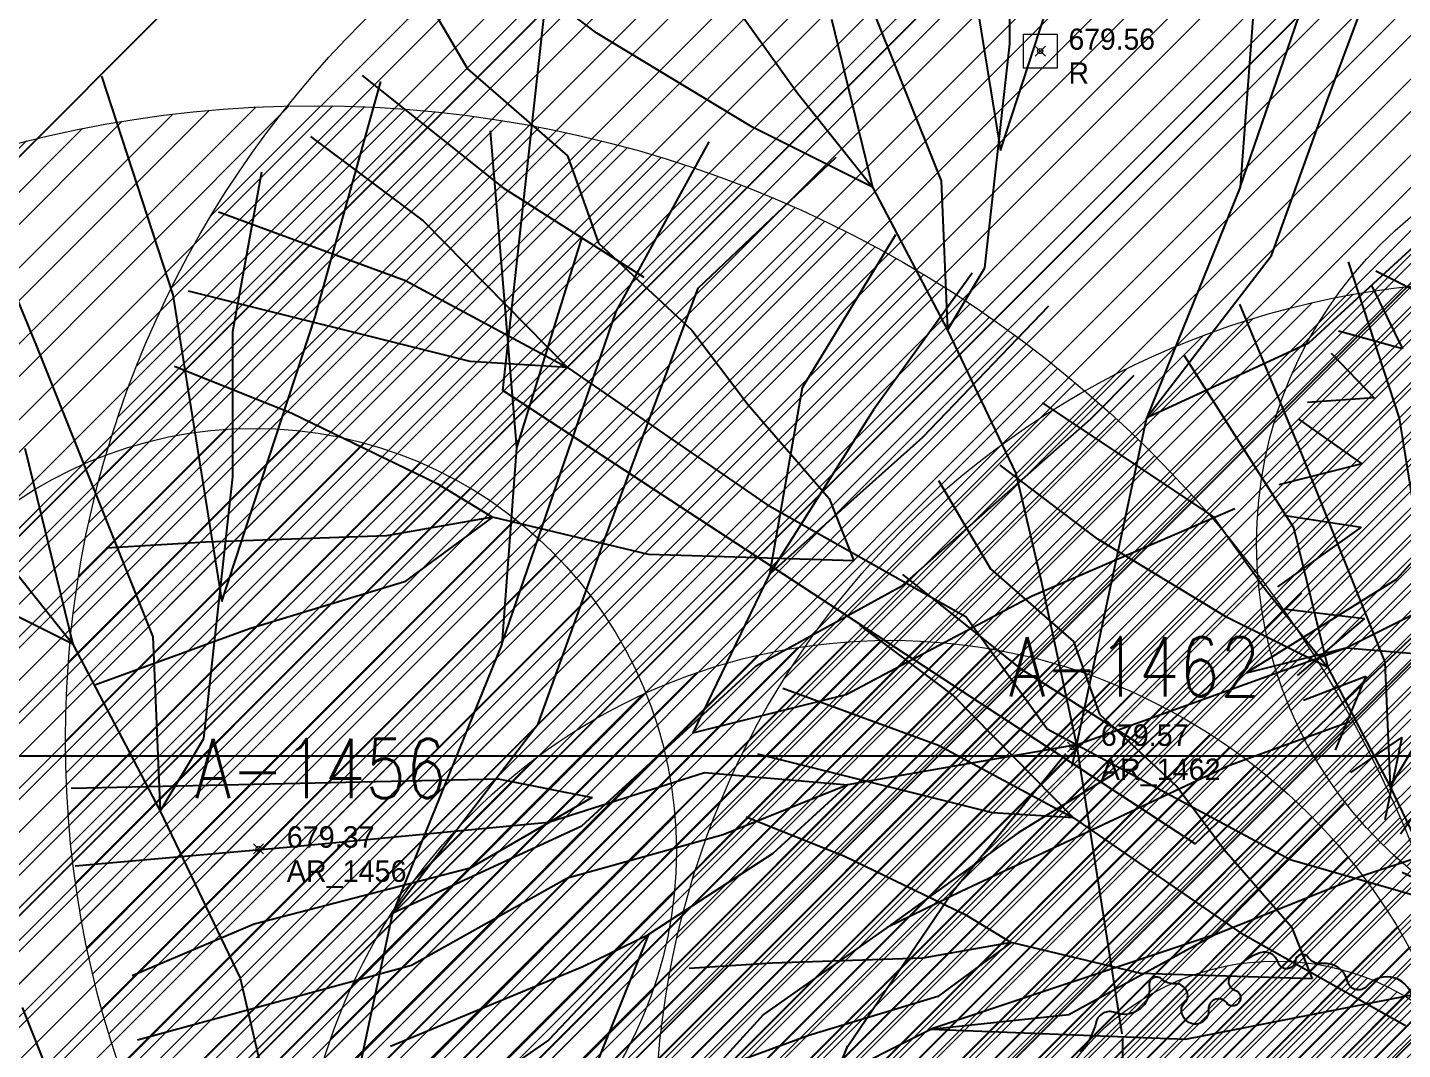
# Model space of a CAD drawing. Extents: x 350769 to 354978, y 6304672 to 6307963.
# Drawn here: x 352401.31 to 352409.45, y 6305898.26 to 6305904.31 of the extents above; entities that cross this region are included whole.
import ezdxf

# ---------------------------------------------------------------- set-up
doc = ezdxf.new("R2010")
doc.units = 0
doc.header["$PDMODE"] = 35
doc.header["$PDSIZE"] = 0.03
for name, pattern in [('4.0 - LO RECABARREN - DESNIVEL NUEVO$0$HIDDEN', [0.375, 0.25, -0.125]), ('CONTINUOS', [0]), ('DASHDOT', [1, 0.5, -0.25, 0, -0.25]), ('DASHED', [19.049999999999997, 12.7, -6.35])]:
    doc.linetypes.add(name, pattern=pattern)
doc.layers.get('0').update_dxf_attribs({"linetype": 'CONTINUOUS'})
for name, color, linetype in [('03_S2_Pav ext_Borde vereda', 7, 'CONTINUOUS'), ('1-ARBOL NOMBRE', 3, 'CONTINUOUS'), ('1-ARBOL PTO', 7, 'CONTINUOUS'), ('1-coordenadas', 8, 'CONTINUOUS'), ('C-TINN', 5, 'CONTINUOUS'), ('C-TOPO-MINR', 8, 'CONTINUOUS'), ('Paisajismo', 253, 'CONTINUOUS'), ('V-NODE-TEXT DIC 2012', 31, 'CONTINUOUS')]:
    doc.layers.add(name, color=color, linetype=linetype)
doc.layers.add('0_ASD_LINEA OFICIAL', color=253, linetype='DASHDOT', lineweight=20)
doc.layers.add('0_ASD_TOPOGRAFIA_ELEMENTOS', color=9, linetype='CONTINUOS', lineweight=5, true_color=0xbdbdbd)
doc.styles.add('ROMANS', font='romans.shx', dxfattribs={"width": 0.65})

# ---------------------------------------------------------------- blocks, each defined once
blk = doc.blocks.new('COORDENADAS')
at = {"layer": '1-coordenadas'}
blk.add_line((20, -300.625), (1420, -300.625), dxfattribs=at)
blk = doc.blocks.new('A$C27410629')
at = {"true_color": 0x136734, "transparency": 33554559}
h = blk.add_hatch(dxfattribs=at)
h.set_pattern_fill('ANSI31', color=116, scale=0.5)
h.set_pattern_definition([(45, (-8759.562515186517, -519.1035735587502), (-1.122532015133644, 1.122532015133644), [])])
h.paths.add_polyline_path([(137.5068959888558, 1252.464406617455, 0.1176268807227723), (109.8147584422568, 1254.193915082658, 0.0669245107500281), (94.44469839795602, 1249.334472017372, 0.3153492887079504), (64.30173641118381, 1196.270282113329, 0.0226826871159959), (65.7292635223912, 1185.310127003227), (112.3603922077091, 1218.953454515778), (153.4782689701005, 1161.962272479494), (172.1053089193083, 1139.480769404351), (187.9579650288579, 1141.807885415954), (193.565073162812, 1120.465553675225), (224.197974734232, 1050.129297271156), (250.6203797236194, 989.4787086543838), (268.1526288855184, 972.7353945672494, 7.2547007156e-06), (291.4898137452492, 983.2987389690225), (238.1945199318034, 1105.633967029937), (205.2934048173047, 1181.112163638985), (177.0531538182076, 1197.651557407602)])
at = {"layer": '0_ASD_LINEA OFICIAL', "ltscale": 8, "const_width": 0.5}
blk.add_lwpolyline([(250.6203797236194, 989.4787086543838), (268.1526288854875, 972.7353945673531, 7.2547007157e-06), (291.4898137452146, 983.2987389692971), (291.4898137452146, 983.2987389692971), (238.1945199318034, 1105.633967029937), (205.2934048173047, 1181.112163638985), (177.0531538182076, 1197.651557407602), (137.6146324061954, 1252.315079214)], format="xyb", dxfattribs=at)
blk = doc.blocks.new('1.0 - LO RECABARREN LOTEO PARQUE - VEGETACION EXISTENTE ETAPA MUNICIPAL__2024')
at = {"layer": 'Paisajismo'}
for p, q in [((352406.8180906395, 6305905.132549311), (352407.0678245154, 6305903.579686371)), ((352409.0021626885, 6305903.878879989), (352409.4811542064, 6305905.167621803)), ((352408.4863191449, 6305903.363383263), (352409.0656912774, 6305905.049360061)), ((352407.0678245154, 6305903.579686371), (352407.5395432727, 6305905.021630311)), ((352407.1230274385, 6305904.21027118), (352407.1230274385, 6305904.94669639)), ((352406.128192377, 6305904.873053563), (352406.7177230087, 6305903.400203142)), ((352404.6814831498, 6305904.27292859), (352403.9877795113, 6305904.799792822)), ((352403.5489916221, 6305904.688948028), (352403.917448267, 6305904.062985524)), ((352405.5018139603, 6305904.431196592), (352405.8702706052, 6305903.915699868)), ((352406.0688911344, 6305904.356117842), (352406.3124228198, 6305903.363383263)), ((352408.5600104739, 6305904.357556838), (352408.4863191449, 6305903.363383263)), ((352405.5971723772, 6305903.718335123), (352404.6814831498, 6305904.27292859)), ((352406.9756447805, 6305902.884706416), (352407.1230274385, 6305904.21027118)), ((352401.7524923554, 6305904.019456574), (352402.1733702544, 6305902.725307539)), ((352403.2940751652, 6305904.02336135), (352404.126520239, 6305903.357848881)), ((352403.917448267, 6305904.062985524), (352404.5069788987, 6305903.547488798)), ((352403.0151277033, 6305902.595892398), (352403.4036301886, 6305903.987102788)), ((352405.8702706052, 6305903.915699868), (352406.3124228198, 6305903.363383263)), ((352408.6705495877, 6305902.958349245), (352409.0021626885, 6305903.878879989)), ((352400.8525512453, 6305903.66841856), (352401.3684289806, 6305902.422539943)), ((352404.0511359821, 6305903.695919315), (352404.2057614727, 6305901.821082289)), ((352406.3124228198, 6305903.363383263), (352405.5971723772, 6305903.718335123)), ((352402.9888461303, 6305903.662875623), (352403.6548014818, 6305903.163741143)), ((352404.795766365, 6305902.628246183), (352405.3461459178, 6305903.631211742)), ((352404.5069788987, 6305903.547488798), (352404.6912093415, 6305903.031992072)), ((352405.2805092284, 6305902.766228494), (352406.0973181167, 6305903.539532217)), ((352402.529156359, 6305902.508462977), (352402.701115604, 6305903.453609182)), ((352404.126520239, 6305903.357848881), (352404.9589646052, 6305902.830984652)), ((352406.3124228198, 6305903.363383263), (352406.7545707936, 6305902.516492276)), ((352406.7177230087, 6305903.400203142), (352406.7545707936, 6305902.516492276)), ((352408.4863191449, 6305903.363383263), (352407.9336320572, 6305902.000995549)), ((352402.4436174467, 6305903.216097607), (352403.5489916221, 6305902.811063589)), ((352408.8916235746, 6305902.442849445), (352409.7759195222, 6305903.252917484)), ((352403.6548014818, 6305903.163741143), (352404.5069788987, 6305902.295566862)), ((352404.5926722481, 6305903.066957322), (352404.2057614727, 6305901.821082289)), ((352404.6912093415, 6305903.031992072), (352405.2438921884, 6305902.516492276)), ((352406.4469050238, 6305903.081197985), (352405.8965262964, 6305902.175294379)), ((352407.9336320572, 6305902.000995549), (352408.6705495877, 6305902.958349245)), ((352406.9001583361, 6305902.854722683), (352406.3174041952, 6305902.045879238)), ((352406.7545707936, 6305902.516492276), (352406.9756447805, 6305902.884706416)), ((352409.1247051368, 6305902.921150809), (352409.4252705394, 6305901.996948264)), ((352409.720590234, 6305902.648427764), (352409.2889415298, 6305902.86610269)), ((352403.5489916221, 6305902.811063589), (352404.5069788987, 6305902.295566862)), ((352409.2606341672, 6305902.784964909), (352409.4456384464, 6305902.407562016)), ((352402.1733702544, 6305902.725307539), (352402.4647481503, 6305900.91349913)), ((352403.9322836448, 6305902.331850172), (352402.2673942048, 6305902.747795402)), ((352404.7216441559, 6305901.262584358), (352405.2805092284, 6305902.766228494)), ((352404.1197818502, 6305900.661126703), (352404.795766365, 6305902.628246183)), ((352406.6087812657, 6305901.884110906), (352407.3534124741, 6305902.660599969)), ((352408.4820219198, 6305902.670460806), (352408.8504304287, 6305901.780730058)), ((352402.4647481503, 6305900.91349913), (352403.0151277033, 6305902.595892398)), ((352402.529156359, 6305901.649236219), (352402.529156359, 6305902.508462977)), ((352405.2438921884, 6305902.516492276), (352405.5755052893, 6305902.074638377)), ((352406.7545707936, 6305902.516492276), (352407.1598752233, 6305901.669604358)), ((352409.4456384464, 6305902.407562016), (352409.0668887014, 6305902.510346767)), ((352401.3684289806, 6305902.422539943), (352402.0562659609, 6305900.704086429)), ((352407.9336320572, 6305902.000995549), (352408.8916235746, 6305902.442849445)), ((352408.1536466847, 6305902.366629111), (352408.8010191826, 6305901.350006568)), ((352409.0242008294, 6305902.380548215), (352409.278890688, 6305902.116392092)), ((352402.1841493436, 6305902.304120422), (352402.8778529822, 6305902.026823432)), ((352404.5069788987, 6305902.295566862), (352403.9322836448, 6305902.331850172)), ((352404.5069788987, 6305902.295566862), (352405.6860444031, 6305901.485498823)), ((352407.6019639853, 6305901.992924772), (352407.8599078008, 6305902.250693874)), ((352405.8965262964, 6305902.175294379), (352405.7022738154, 6305901.075268059)), ((352405.5755052893, 6305902.074638377), (352406.054501048, 6305901.522318701)), ((352406.3174041952, 6305902.045879238), (352405.7022738154, 6305901.075268059)), ((352407.3153914413, 6305902.087532528), (352408.3285166076, 6305901.412564019)), ((352409.278890688, 6305902.116392092), (352408.8846677852, 6305902.089013443)), ((352402.8778529822, 6305902.026823432), (352403.7380456354, 6305901.610878203)), ((352406.484228892, 6305901.004815256), (352407.6019639853, 6305901.992924772)), ((352407.4914840834, 6305899.939005575), (352407.9336320572, 6305902.000995549)), ((352408.8289287017, 6305901.992053578), (352409.2057297996, 6305901.726260395)), ((352409.4252705394, 6305901.996948264), (352409.6333549145, 6305900.703064871)), ((352405.7022738154, 6305901.075268059), (352406.6087812657, 6305901.884110906)), ((352401.2992390431, 6305901.819403335), (352401.5833805109, 6305900.661126703)), ((352404.2057614727, 6305901.821082289), (352404.1197818502, 6305900.661126703)), ((352407.6449969069, 6305901.280691248), (352407.0669860639, 6305901.719687415)), ((352409.2057297996, 6305901.726260395), (352408.7150640668, 6305901.602467567)), ((352408.8504304287, 6305901.780730058), (352409.341641774, 6305900.553515053)), ((352402.3571971139, 6305900.102628774), (352402.529156359, 6305901.649236219)), ((352407.1598752233, 6305901.669604358), (352407.3072578813, 6305901.043644926)), ((352403.7380456354, 6305901.610878203), (352404.0648309249, 6305901.411855996)), ((352406.7013772597, 6305901.627328821), (352407.0083843505, 6305901.105761549)), ((352405.6860444031, 6305901.485498823), (352406.8651056668, 6305900.822716442)), ((352406.054501048, 6305901.522318701), (352406.2018837059, 6305901.154107633)), ((352409.8127673071, 6305901.485498823), (352409.4074628775, 6305901.043644926)), ((352404.0648309249, 6305901.411855996), (352403.4384525083, 6305901.301393289)), ((352404.0648309249, 6305901.411855996), (352403.5438090411, 6305901.028554471)), ((352404.9859746574, 6305901.19092751), (352404.0648309249, 6305901.411855996)), ((352407.2562862335, 6305900.945852919), (352408.4541707544, 6305901.46351229)), ((352408.3285166076, 6305901.412564019), (352408.6355236984, 6305900.983039537)), ((352408.7398726704, 6305901.422626545), (352409.2007043787, 6305901.351405095)), ((352409.2007043787, 6305901.351405095), (352408.7069815149, 6305900.999575294)), ((352408.8010191826, 6305901.350006568), (352409.0039357408, 6305900.522835829)), ((352401.0674978278, 6305901.305544084), (352401.5833805109, 6305900.661126703)), ((352402.3699261179, 6305901.264570338), (352401.780395486, 6305901.227750461)), ((352403.4384525083, 6305901.301393289), (352402.3699261179, 6305901.264570338)), ((352404.3347333804, 6305900.188551809), (352404.7216441559, 6305901.262584358)), ((352408.4079715735, 6305900.818590403), (352407.6449969069, 6305901.280691248)), ((352406.2018837059, 6305901.154107633), (352404.9859746574, 6305901.19092751)), ((352401.5833805109, 6305900.661126703), (352400.7488594901, 6305901.075268059)), ((352405.7022738154, 6305901.075268059), (352405.2490205029, 6305900.137010071)), ((352406.4889746313, 6305901.072745718), (352407.1825882325, 6305900.518224447)), ((352407.0083843505, 6305901.105761549), (352407.4995956957, 6305900.676237065)), ((352403.5438090411, 6305901.028554471), (352402.6281198137, 6305900.751257994)), ((352405.6244277186, 6305900.532240359), (352406.484228892, 6305901.004815256)), ((352407.3072578813, 6305901.043644926), (352407.5187101873, 6305900.065976536)), ((352409.4074628775, 6305901.043644926), (352408.5231669298, 6305900.49132525)), ((352408.6355236984, 6305900.983039537), (352409.0039357408, 6305900.522835829)), ((352409.1126975616, 6305900.638610907), (352409.849615092, 6305901.006821975)), ((352406.1555271276, 6305900.363485971), (352407.2562862335, 6305900.945852919)), ((352408.8486709861, 6305900.961855531), (352408.2898059136, 6305900.403357603)), ((352406.8651056668, 6305900.822716442), (352407.3441014255, 6305900.159934059)), ((352408.7594230105, 6305900.868217378), (352409.2207083754, 6305900.813179689)), ((352402.6281198137, 6305900.751257994), (352401.7124305864, 6305900.418501504)), ((352406.234650332, 6305900.772380191), (352406.7895406235, 6305900.356489131)), ((352409.0039357408, 6305900.522835829), (352408.4079715735, 6305900.818590403)), ((352409.2207083754, 6305900.813179689), (352408.8220990435, 6305900.47626461)), ((352401.5833805109, 6305900.661126703), (352402.0992582462, 6305899.673013604)), ((352402.0562659609, 6305900.704086429), (352402.0992582462, 6305899.673013604)), ((352404.1197818502, 6305900.661126703), (352403.4749322071, 6305899.071555949)), ((352407.4995956957, 6305900.676237065), (352407.6531010078, 6305900.246712582)), ((352407.5187101873, 6305900.065976536), (352409.1126975616, 6305900.638610907)), ((352408.5231669298, 6305900.49132525), (352409.1126975616, 6305900.638610907)), ((352409.1126975616, 6305900.638610907), (352410.4391457238, 6305900.528145129)), ((352404.5926722481, 6305899.587090568), (352405.6244277186, 6305900.532240359)), ((352407.1825882325, 6305900.518224447), (352407.8762012442, 6305900.079228281)), ((352409.0039357408, 6305900.522835829), (352409.3723442498, 6305899.817185539)), ((352409.341641774, 6305900.553515053), (352409.3723442498, 6305899.817185539)), ((352408.8610749569, 6305900.329181408), (352409.2296098075, 6305900.470801401)), ((352409.2296098075, 6305900.470801401), (352409.0471718844, 6305900.033281144)), ((352405.2490205029, 6305900.137010071), (352406.1555271276, 6305900.363485971)), ((352405.7803524538, 6305900.400113817), (352406.7013772597, 6305900.062629564)), ((352406.7895406235, 6305900.356489131), (352407.4995956957, 6305899.633105081)), ((352408.2898059136, 6305900.403357603), (352407.7309358929, 6305899.88782298)), ((352403.4749322071, 6305899.071555949), (352404.3347333804, 6305900.188551809)), ((352407.6531010078, 6305900.246712582), (352408.1136098773, 6305899.817185539)), ((352409.1340519613, 6305900.201717043), (352408.4217961664, 6305899.942887357)), ((352402.0992582462, 6305899.673013604), (352402.3571971139, 6305900.102628774)), ((352407.3441014255, 6305900.159934059), (352408.7810844608, 6305899.38668897)), ((352409.1405575834, 6305899.901658349), (352409.4420496148, 6305900.109504574)), ((352409.4420496148, 6305900.109504574), (352409.3403605499, 6305899.621764181)), ((352409.3723442498, 6305899.817185539), (352409.5565485043, 6305900.12399057)), ((352407.0207455502, 6305899.663337221), (352405.6335189373, 6305900.009912963)), ((352407.5187101873, 6305900.065976536), (352406.1650359211, 6305899.828542868)), ((352406.7013772597, 6305900.062629564), (352407.4995956957, 6305899.633105081)), ((352407.4546405392, 6305900.012648403), (352406.7914143377, 6305899.202580363)), ((352407.5187101873, 6305900.065976536), (352407.7862493993, 6305898.355692447)), ((352408.4217961664, 6305899.942887357), (352406.8354083346, 6305899.198752079)), ((352401.5736898587, 6305899.808448023), (352404.0987719519, 6305899.863907524)), ((352404.0987719519, 6305899.863907524), (352404.6537348628, 6305899.752989035)), ((352404.3964440256, 6305899.607614382), (352405.3175877582, 6305899.902185696)), ((352405.3175877582, 6305899.902185696), (352406.1650359211, 6305899.828542868)), ((352407.7309358929, 6305899.88782298), (352407.1720658724, 6305899.544130843)), ((352406.1650359211, 6305899.828542868), (352405.4281226314, 6305899.533971555)), ((352406.1650359211, 6305899.828542868), (352405.7228879472, 6305899.423508849)), ((352406.1650359211, 6305899.828542868), (352406.1650359211, 6305899.828542868)), ((352408.1136098773, 6305899.817185539), (352408.3899180258, 6305899.449022061)), ((352409.3723442498, 6305899.817185539), (352409.7100538164, 6305899.111537808)), ((352409.4344010764, 6305899.538986168), (352409.642089231, 6305899.829607232)), ((352404.6537348628, 6305899.752989035), (352403.9322829372, 6305899.337043293)), ((352409.1016765478, 6305899.716411455), (352408.3327932508, 6305898.942673189)), ((352402.0992582462, 6305899.673013604), (352402.5721486442, 6305898.684904087)), ((352402.8489218765, 6305899.460328727), (352404.3964440256, 6305899.607614382)), ((352405.5641572824, 6305899.640232116), (352406.1421681255, 6305899.409181479)), ((352407.4995956957, 6305899.633105081), (352407.0207455502, 6305899.663337221)), ((352407.4995956957, 6305899.633105081), (352408.4820219198, 6305898.958136573)), ((352403.4749322071, 6305899.071555949), (352404.5926722481, 6305899.587090568)), ((352405.4281226314, 6305899.533971555), (352404.5069788987, 6305899.276223192)), ((352407.1720658724, 6305899.544130843), (352406.3982492695, 6305898.985632915)), ((352401.5961650432, 6305899.349866021), (352402.8489218765, 6305899.460328727)), ((352408.3899180258, 6305899.449022061), (352408.7890290106, 6305898.988815795)), ((352405.7228879472, 6305899.423508849), (352404.9859746574, 6305898.944832001)), ((352406.1421681255, 6305899.409181479), (352406.8589016887, 6305899.062605739)), ((352408.7810844608, 6305899.38668897), (352410.070689079, 6305899.018474828)), ((352409.1925944243, 6305899.286361743), (352409.5795002517, 6305899.415248086)), ((352403.9322829372, 6305899.337043293), (352402.6558681008, 6305899.004287316)), ((352404.5069788987, 6305899.276223192), (352403.5858351662, 6305898.760726466)), ((352408.3327932508, 6305898.942673189), (352409.1925944243, 6305899.286361743)), ((352409.4443106623, 6305899.313046142), (352410.070689079, 6305899.018474828)), ((352406.7914143377, 6305899.202580363), (352406.1650359211, 6305898.28204962)), ((352406.8354083346, 6305899.198752079), (352406.3982492695, 6305898.985632915)), ((352402.9590544718, 6305896.665721746), (352403.4749322071, 6305899.071555949)), ((352406.8589016887, 6305899.062605739), (352407.1311871868, 6305898.896775566)), ((352402.6558681008, 6305899.004287316), (352401.9344154676, 6305898.699260576)), ((352406.3982492695, 6305898.985632915), (352405.6674200038, 6305898.470098293)), ((352408.4820219198, 6305898.958136573), (352409.4644446104, 6305898.405890077)), ((352408.7890290106, 6305898.988815795), (352408.9118318469, 6305898.682013324)), ((352404.9859746574, 6305898.944832001), (352404.3964440256, 6305898.31887257)), ((352404.9859746574, 6305898.944832001), (352404.5982382887, 6305897.978288607)), ((352404.5982382887, 6305898.754720076), (352404.9859746574, 6305898.944832001)), ((352407.1311871868, 6305898.896775566), (352406.6092733657, 6305898.804735336)), ((352408.3327932508, 6305898.942673189), (352406.6561881372, 6305898.38417526)), ((352407.1311871868, 6305898.896775566), (352406.6970590064, 6305898.577399359)), ((352407.8987066805, 6305898.712692547), (352407.1311871868, 6305898.896775566)), ((352407.4729970254, 6305898.470098293), (352408.3327932508, 6305898.942673189)), ((352406.6092733657, 6305898.804735336), (352405.7189510357, 6305898.774053553)), ((352403.5858351662, 6305898.760726466), (352401.964621688, 6305898.31887257)), ((352403.4605641799, 6305898.283314834), (352404.5982382887, 6305898.754720076)), ((352405.7189510357, 6305898.774053553), (352405.2277396904, 6305898.74337433)), ((352408.9118318469, 6305898.682013324), (352407.8987066805, 6305898.712692547)), ((352402.5721486442, 6305898.684904087), (352402.7441078893, 6305897.954563673)), ((352406.6970590064, 6305898.577399359), (352405.9340843398, 6305898.34634915)), ((352408.1627936838, 6305898.325201662), (352409.6520561007, 6305898.616385135)), ((352401.2824493581, 6305898.513058018), (352401.4544086032, 6305898.083446433)), ((352405.6674200038, 6305898.470098293), (352405.194529606, 6305897.954563673)), ((352406.6561881372, 6305898.38417526), (352407.4729970254, 6305898.470098293)), ((352405.7104122891, 6305897.911600363), (352406.6561881372, 6305898.38417526)), ((352406.6561881372, 6305898.38417526), (352408.1627936838, 6305898.325201662)), ((352404.3964440256, 6305898.31887257), (352403.69637428, 6305897.840195722)), ((352405.9340843398, 6305898.34634915), (352405.1711096732, 6305898.069088302)), ((352407.7910910346, 6305898.000039046), (352407.7910910346, 6305898.331430239)), ((352406.1630189523, 6305898.286264159), (352405.9042116653, 6305897.63967448))]:
    blk.add_line(p, q, dxfattribs=at)
blk.add_lwpolyline([(352409.5068121342, 6305898.552570761, 0.6645801817689291), (352409.2353419763, 6305898.639353415, -0.6170445899004038), (352409.119936698, 6305898.667841274, 0.3858694307195007), (352408.97060565, 6305898.772477827, -0.2771674087304286), (352408.8882249962, 6305898.808815678, 0.6946149022919148), (352408.8126591898, 6305898.788873702, -0.8266017702726247), (352408.7095660545, 6305898.779495336, 0.4228837804392593), (352408.6047320024, 6305898.835497569, 0.1717680331395376), (352408.4307980364, 6305898.703343891, 0.5309331623980181), (352408.4508316316, 6305898.615973798, -1.218169247984725), (352408.4119281768, 6305898.530211634, 0.8343303741564642), (352408.2986262187, 6305898.499331036, -0.8521783861566744), (352408.1479346281, 6305898.461618479, -0.4254185961195224), (352408.167124535, 6305898.547218591, 0.5918431344303124), (352408.0971834757, 6305898.652970324, -0.2182401514369128), (352408.0237007591, 6305898.679578226, 0.7173661333998489), (352407.9473017873, 6305898.641017874, -0.5781130057951823), (352407.7441804154, 6305898.482182887, 0.455114675384683), (352407.6343466665, 6305898.426459129, -0.1156325677754268), (352407.5423833775, 6305898.248658113, -0.4131706264212049)], format="xyb", dxfattribs=at)
blk = doc.blocks.new('TOPOGRAFIA')
at = {"layer": '0_ASD_TOPOGRAFIA_ELEMENTOS', "true_color": 0xf26507}
h = blk.add_hatch(dxfattribs=at)
h.set_pattern_fill('ANSI31', color=30, scale=0.1)
h.set_pattern_definition([(45, (384104.7644237443, 6301160.343900315), (-0.2245064030267289, 0.2245064030267289), [])])
edge = h.paths.add_edge_path()
edge.add_arc((390407.5386410852, 6302900.09607663), 6, 0, 360)
h = blk.add_hatch(dxfattribs=at)
h.set_pattern_fill('ANSI31', color=30, scale=0.1)
h.set_pattern_definition([(45, (384100.2365341842, 6301157.091789352), (-0.2245064030267289, 0.2245064030267289), [])])
edge = h.paths.add_edge_path()
edge.add_arc((390403.0107515251, 6302896.843965665), 7, 0, 360)
h = blk.add_hatch(dxfattribs=at)
h.set_pattern_fill('ANSI31', color=30, scale=0.1)
h.set_pattern_definition([(45, (384108.3084012025, 6301161.503669345), (-0.2245064030267289, 0.2245064030267289), [])])
edge = h.paths.add_edge_path()
edge.add_arc((390411.0826185434, 6302901.255845658), 2.5, 0, 360)
h = blk.add_hatch(dxfattribs=at)
h.set_pattern_fill('ANSI31', color=30, scale=0.1)
h.set_pattern_definition([(45, (384107.2547574452, 6301158.053279653), (-0.2245064030267289, 0.2245064030267289), [])])
edge = h.paths.add_edge_path()
edge.add_arc((390410.028974786, 6302897.805455968), 5, 0, 360)
h = blk.add_hatch(dxfattribs=at)
h.set_pattern_fill('ANSI31', color=30, scale=0.1)
h.set_pattern_definition([(45, (384099.878073019, 6301159.684055058), (-0.2245064030267289, 0.2245064030267289), [])])
edge = h.paths.add_edge_path()
edge.add_arc((390402.6522903599, 6302899.436231373), 2.5, 0, 360)
h = blk.add_hatch(dxfattribs=at)
h.set_pattern_fill('ANSI31', color=30, scale=0.1)
h.set_pattern_definition([(45, (384103.6418707961, 6301157.431141338), (-0.2245064030267289, 0.2245064030267289), [])])
edge = h.paths.add_edge_path()
edge.add_arc((390406.416088137, 6302897.183317652), 3.5, 0, 360)
h = blk.add_hatch(dxfattribs=at)
h.set_pattern_fill('ANSI31', color=30, scale=0.1)
h.set_pattern_definition([(45, (384105.9246766885, 6301157.534832805), (-0.2245064030267289, 0.2245064030267289), [])])
edge = h.paths.add_edge_path()
edge.add_arc((390408.6988940294, 6302897.287009119), 1.5, 0, 360)
at = {"layer": '0_ASD_TOPOGRAFIA_ELEMENTOS', "color": 30, "true_color": 0xf26507}
for centre, radius in [((390407.5386410852, 6302900.09607663), 6), ((390403.0107515251, 6302896.843965665), 7), ((390411.0826185434, 6302901.255845658), 2.5), ((390410.028974786, 6302897.805455968), 5), ((390402.6522903599, 6302899.436231373), 2.5), ((390406.416088137, 6302897.183317652), 3.5), ((390408.6988940294, 6302897.287009119), 1.5)]:
    blk.add_circle(centre, radius, dxfattribs=at)
at = {"layer": '1-ARBOL PTO', "color": 9, "lineweight": 0, "true_color": 0xbdbdbd}
for p in [(390407.495, 6302900.052), (390402.6810000001, 6302899.45)]:
    blk.add_point(p, dxfattribs=at)
at = {"layer": '1-coordenadas', "color": 9, "linetype": '4.0 - LO RECABARREN - DESNIVEL NUEVO$0$HIDDEN', "lineweight": 0, "ltscale": 50, "true_color": 0xbdbdbd}
blk.add_line((390200, 6302900), (390900, 6302900), dxfattribs=at)
at = {"layer": 'C-TINN', "color": 9, "linetype": 'Continuous', "lineweight": 0, "true_color": 0xbdbdbd, "elevation": 679.565}
blk.add_lwpolyline([(390407.2040000001, 6302904.067000001), (390407.2040000001, 6302904.267), (390407.404, 6302904.267), (390407.404, 6302904.067000001), (390407.2040000001, 6302904.067000001)], dxfattribs=at)
at = {"layer": 'C-TINN', "color": 9, "linetype": 'Continuous', "lineweight": 0, "true_color": 0xbdbdbd}
blk.add_point((390407.304, 6302904.167, 679.565), dxfattribs=at)
at = {"layer": 'C-TOPO-MINR', "color": 9, "linetype": 'Continuous', "lineweight": -3, "true_color": 0xbdbdbd, "elevation": 679.5}
blk.add_lwpolyline([(390409.2848364117, 6302922.410337731), (390412.0477934132, 6302903.883766467), (390412.0749387755, 6302903.568938776), (390411.2576153847, 6302902.370846154), (390408.2201578947, 6302899.480157895), (390404.1252903226, 6302902.160387097), (390404.4767241379, 6302905.348206897), (390402.2352130584, 6302907.46619244), (390401.0772758621, 6302910.619816092), (390400.479432526, 6302911.358920415), (390399.3681509434, 6302911.675679245), (390399.7318720627, 6302910.902), (390400.368622276, 6302907.53168523), (390397.7736666667, 6302903.706999999), (390397.0771818182, 6302900.462584415), (390394.4962307693, 6302899.536384615), (390387.8694086022, 6302896.334655914), (390384.6114040632, 6302894.770562077), (390384.2008361204, 6302894.795317726), (390384.1131619718, 6302894.720813381), (390383.9414496124, 6302894.681050388), (390382.0772425249, 6302893.704820598), (390381.7114388489, 6302893.762625899)], dxfattribs=at)
at = {"layer": 'V-NODE-TEXT DIC 2012', "color": 9, "lineweight": 0, "true_color": 0xbdbdbd}
for p in [(390407.304, 6302904.167), (390407.495, 6302900.052), (390402.681, 6302899.45)]:
    blk.add_point(p, dxfattribs=at)
at = {"layer": '1-ARBOL NOMBRE', "color": 9, "lineweight": 0, "true_color": 0xbdbdbd, "style": 'ROMANS', "width": 0.8}
for s, p in [('A-1462', (390407.1180668354, 6302900.352000003)), ('A-1456', (390402.3040668353, 6302899.750000003))]:
    blk.add_text(s, height=0.35, dxfattribs=at).set_placement(p)
at = {"layer": 'V-NODE-TEXT DIC 2012', "color": 9, "lineweight": 0, "true_color": 0xbdbdbd}
for s, height, p in [('679.56', 0.125, (390407.4707893219, 6302904.175210678)), ('R', 0.125, (390407.4707893219, 6302903.975210679)), ('679.57', 0.127, (390407.6617893219, 6302900.059210678)), ('AR_1462', 0.127, (390407.6617893219, 6302899.857210678)), ('679.37', 0.127, (390402.8477893219, 6302899.457210678)), ('AR_1456', 0.127, (390402.8477893219, 6302899.255210678))]:
    blk.add_text(s, height=height, dxfattribs=at).set_placement(p)

msp = doc.modelspace()

# ---------------------------------------------------------------- hatches: boundary and pattern name
at = {"layer": '0_ASD_TOPOGRAFIA_ELEMENTOS'}
h = msp.add_hatch(dxfattribs=at)
h.set_pattern_fill('ANSI31', color=256, scale=0.1)
h.set_pattern_definition([(45, (346104.7644237444, 6304160.343900315), (-0.2245064030267289, 0.2245064030267289), [])])
edge = h.paths.add_edge_path()
edge.add_arc((352407.5386410852, 6305900.09607663), 6, 0, 360)
h = msp.add_hatch(dxfattribs=at)
h.set_pattern_fill('ANSI31', color=256, scale=0.1)
h.set_pattern_definition([(45, (346100.2365341843, 6304157.091789352), (-0.2245064030267289, 0.2245064030267289), [])])
edge = h.paths.add_edge_path()
edge.add_arc((352403.0107515251, 6305896.843965665), 7, 0, 360)
h = msp.add_hatch(dxfattribs=at)
h.set_pattern_fill('ANSI31', color=256, scale=0.1)
h.set_pattern_definition([(45, (346108.3084012025, 6304161.503669345), (-0.2245064030267289, 0.2245064030267289), [])])
edge = h.paths.add_edge_path()
edge.add_arc((352411.0826185434, 6305901.255845658), 2.5, 0, 360)
h = msp.add_hatch(dxfattribs=at)
h.set_pattern_fill('ANSI31', color=256, scale=0.1)
h.set_pattern_definition([(45, (346107.2547574452, 6304158.053279653), (-0.2245064030267289, 0.2245064030267289), [])])
edge = h.paths.add_edge_path()
edge.add_arc((352410.0289747861, 6305897.805455968), 5, 0, 360)
h = msp.add_hatch(dxfattribs=at)
h.set_pattern_fill('ANSI31', color=256, scale=0.1)
h.set_pattern_definition([(45, (346099.8780730191, 6304159.684055058), (-0.2245064030267289, 0.2245064030267289), [])])
edge = h.paths.add_edge_path()
edge.add_arc((352402.6522903599, 6305899.436231373), 2.5, 0, 360)
h = msp.add_hatch(dxfattribs=at)
h.set_pattern_fill('ANSI31', color=256, scale=0.1)
h.set_pattern_definition([(45, (346103.6418707961, 6304157.431141338), (-0.2245064030267289, 0.2245064030267289), [])])
edge = h.paths.add_edge_path()
edge.add_arc((352406.416088137, 6305897.183317652), 3.5, 0, 360)
h = msp.add_hatch(dxfattribs=at)
h.set_pattern_fill('ANSI31', color=256, scale=0.1)
h.set_pattern_definition([(45, (346105.9246766886, 6304157.534832805), (-0.2245064030267289, 0.2245064030267289), [])])
edge = h.paths.add_edge_path()
edge.add_arc((352408.6988940295, 6305897.287009119), 1.5, 0, 360)

# ---------------------------------------------------------------- linework, layer by layer
for centre, radius in [((352407.5386410852, 6305900.09607663), 6), ((352403.0107515251, 6305896.843965665), 7), ((352411.0826185434, 6305901.255845658), 2.5), ((352410.0289747861, 6305897.805455968), 5), ((352402.6522903599, 6305899.436231373), 2.5), ((352406.416088137, 6305897.183317652), 3.5), ((352408.6988940295, 6305897.287009119), 1.5)]:
    msp.add_circle(centre, radius, dxfattribs=at)

# ---------------------------------------------------------------- block references
at = {"color": 252, "linetype": 'DASHED'}
msp.add_blockref('COORDENADAS', (352180, 6306200.625), dxfattribs=at)
at = {"layer": '03_S2_Pav ext_Borde vereda', "linetype": 'Continuous'}
msp.add_blockref('A$C27410629', (352203.9623478023, 6304761.713605438), dxfattribs=at)
at = {"layer": 'Paisajismo'}
msp.add_blockref('1.0 - LO RECABARREN LOTEO PARQUE - VEGETACION EXISTENTE ETAPA MUNICIPAL__2024', (0, 0), dxfattribs=at)

# ---------------------------------------------------------------- next in the draw order: block references
at = {"layer": '0_ASD_TOPOGRAFIA_ELEMENTOS', "color": 30, "true_color": 0xf26507}
msp.add_blockref('TOPOGRAFIA', (-38000, 3000), dxfattribs=at)

doc.saveas('drawing.dxf')
